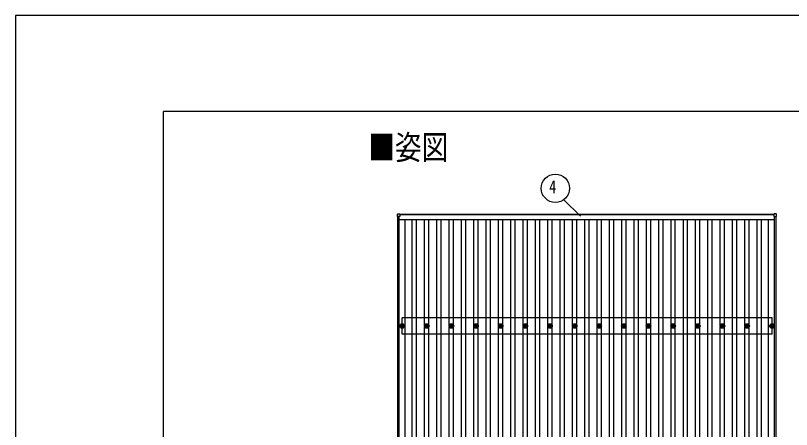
# Model space of a CAD drawing. Units: millimetres, scale not verified. Extents: x -16820 to 16820, y -11880 to 11880.
# Drawn here: x -16820 to -10521, y 8519 to 11880 of the extents above; entities that cross this region are included whole.
import ezdxf
from ezdxf.enums import TextEntityAlignment as Align

# ---------------------------------------------------------------- set-up
doc = ezdxf.new("R2010")
doc.units = ezdxf.units.MM
doc.header["$LTSCALE"] = 50
for name, color, linetype in [('0-2_USER1', 3, 'Continuous'), ('0-5_YKK_13', 4, 'Continuous'), ('0-6_YKK_A1', 4, 'Continuous'), ('0-7_YKK_D', 6, 'Continuous'), ('0-8_YKK_ZWAK', 7, 'Continuous')]:
    doc.layers.add(name, color=color, linetype=linetype)
doc.styles.add('ＭＳ ゴシック', font='')
doc.styles.get('ＭＳ ゴシック').set_extended_font_data('MS Gothic')

msp = doc.modelspace()

# ---------------------------------------------------------------- linework, layer by layer
at = {"layer": '0-5_YKK_13'}
for p, q in [((-13719.92, 10249.62), (-13719.92, 10267.62)), ((-13718.92, 10268.62), (-13700.92, 10268.62)), ((-13699.92, 10267.62), (-13699.92, 10249.62)), ((-10663.32, 10267.62), (-10663.32, 10249.62)), ((-10644.32, 10268.62), (-10662.32, 10268.62)), ((-10643.32, 10249.62), (-10643.32, 10267.62)), ((-13700.92, 10248.62), (-13718.92, 10248.62)), ((-10662.32, 10248.62), (-10644.32, 10248.62)), ((-13691.62, 9360.64), (-13687.2, 9360.64)), ((-13691.62, 9357.14), (-13687.2, 9357.14)), ((-13683.37, 9368.89), (-13683.37, 9364.48)), ((-13683.37, 9353.31), (-13683.37, 9348.9)), ((-13679.87, 9368.89), (-13679.87, 9364.48)), ((-13679.87, 9353.31), (-13679.87, 9348.9)), ((-13676.04, 9360.64), (-13671.62, 9360.64)), ((-13676.04, 9357.14), (-13671.62, 9357.14)), ((-13491.62, 9360.64), (-13487.2, 9360.64)), ((-13491.62, 9357.14), (-13487.2, 9357.14)), ((-13483.37, 9368.89), (-13483.37, 9364.48)), ((-13483.37, 9353.31), (-13483.37, 9348.9)), ((-13479.87, 9368.89), (-13479.87, 9364.48)), ((-13479.87, 9353.31), (-13479.87, 9348.9)), ((-13476.04, 9360.64), (-13471.62, 9360.64)), ((-13476.04, 9357.14), (-13471.62, 9357.14)), ((-13291.62, 9360.64), (-13287.2, 9360.64)), ((-13291.62, 9357.14), (-13287.2, 9357.14)), ((-13283.37, 9368.89), (-13283.37, 9364.48)), ((-13283.37, 9353.31), (-13283.37, 9348.9)), ((-13279.87, 9368.89), (-13279.87, 9364.48)), ((-13279.87, 9353.31), (-13279.87, 9348.9)), ((-13276.04, 9360.64), (-13271.62, 9360.64)), ((-13276.04, 9357.14), (-13271.62, 9357.14)), ((-13091.62, 9360.64), (-13087.2, 9360.64)), ((-13091.62, 9357.14), (-13087.2, 9357.14)), ((-13083.37, 9368.89), (-13083.37, 9364.48)), ((-13083.37, 9353.31), (-13083.37, 9348.9)), ((-13079.87, 9368.89), (-13079.87, 9364.48)), ((-13079.87, 9353.31), (-13079.87, 9348.9)), ((-13076.04, 9360.64), (-13071.62, 9360.64)), ((-13076.04, 9357.14), (-13071.62, 9357.14)), ((-12891.62, 9360.64), (-12887.2, 9360.64)), ((-12891.62, 9357.14), (-12887.2, 9357.14)), ((-12883.37, 9368.89), (-12883.37, 9364.48)), ((-12883.37, 9353.31), (-12883.37, 9348.9)), ((-12879.87, 9368.89), (-12879.87, 9364.48)), ((-12879.87, 9353.31), (-12879.87, 9348.9)), ((-12876.04, 9360.64), (-12871.62, 9360.64)), ((-12876.04, 9357.14), (-12871.62, 9357.14)), ((-12691.62, 9360.64), (-12687.2, 9360.64)), ((-12691.62, 9357.14), (-12687.2, 9357.14)), ((-12683.37, 9368.89), (-12683.37, 9364.48)), ((-12683.37, 9353.31), (-12683.37, 9348.9)), ((-12679.87, 9368.89), (-12679.87, 9364.48)), ((-12679.87, 9353.31), (-12679.87, 9348.9)), ((-12676.04, 9360.64), (-12671.62, 9360.64)), ((-12676.04, 9357.14), (-12671.62, 9357.14)), ((-12491.62, 9360.64), (-12487.2, 9360.64)), ((-12491.62, 9357.14), (-12487.2, 9357.14)), ((-12483.37, 9368.89), (-12483.37, 9364.48)), ((-12483.37, 9353.31), (-12483.37, 9348.9)), ((-12479.87, 9368.89), (-12479.87, 9364.48)), ((-12479.87, 9353.31), (-12479.87, 9348.9)), ((-12476.04, 9360.64), (-12471.62, 9360.64)), ((-12476.04, 9357.14), (-12471.62, 9357.14)), ((-12291.62, 9360.64), (-12287.2, 9360.64)), ((-12291.62, 9357.14), (-12287.2, 9357.14)), ((-12283.37, 9368.89), (-12283.37, 9364.48)), ((-12283.37, 9353.31), (-12283.37, 9348.9)), ((-12279.87, 9368.89), (-12279.87, 9364.48)), ((-12279.87, 9353.31), (-12279.87, 9348.9)), ((-12276.04, 9360.64), (-12271.62, 9360.64)), ((-12276.04, 9357.14), (-12271.62, 9357.14)), ((-12091.62, 9360.64), (-12087.2, 9360.64)), ((-12091.62, 9357.14), (-12087.2, 9357.14)), ((-12083.37, 9368.89), (-12083.37, 9364.48)), ((-12083.37, 9353.31), (-12083.37, 9348.9)), ((-12079.87, 9368.89), (-12079.87, 9364.48)), ((-12079.87, 9353.31), (-12079.87, 9348.9)), ((-12076.04, 9360.64), (-12071.62, 9360.64)), ((-12076.04, 9357.14), (-12071.62, 9357.14)), ((-11891.62, 9360.64), (-11887.2, 9360.64)), ((-11891.62, 9357.14), (-11887.2, 9357.14)), ((-11883.37, 9368.89), (-11883.37, 9364.48)), ((-11883.37, 9353.31), (-11883.37, 9348.9)), ((-11879.87, 9368.89), (-11879.87, 9364.48)), ((-11879.87, 9353.31), (-11879.87, 9348.9)), ((-11876.04, 9360.64), (-11871.62, 9360.64)), ((-11876.04, 9357.14), (-11871.62, 9357.14)), ((-11691.62, 9360.64), (-11687.2, 9360.64)), ((-11691.62, 9357.14), (-11687.2, 9357.14)), ((-11683.37, 9368.89), (-11683.37, 9364.48)), ((-11683.37, 9353.31), (-11683.37, 9348.9)), ((-11679.87, 9368.89), (-11679.87, 9364.48)), ((-11679.87, 9353.31), (-11679.87, 9348.9)), ((-11676.04, 9360.64), (-11671.62, 9360.64)), ((-11676.04, 9357.14), (-11671.62, 9357.14)), ((-11491.62, 9360.64), (-11487.2, 9360.64)), ((-11491.62, 9357.14), (-11487.2, 9357.14)), ((-11483.37, 9368.89), (-11483.37, 9364.48)), ((-11483.37, 9353.31), (-11483.37, 9348.9)), ((-11479.87, 9368.89), (-11479.87, 9364.48)), ((-11479.87, 9353.31), (-11479.87, 9348.9)), ((-11476.04, 9360.64), (-11471.62, 9360.64)), ((-11476.04, 9357.14), (-11471.62, 9357.14)), ((-11291.62, 9360.64), (-11287.2, 9360.64)), ((-11291.62, 9357.14), (-11287.2, 9357.14)), ((-11283.37, 9368.89), (-11283.37, 9364.48)), ((-11283.37, 9353.31), (-11283.37, 9348.9)), ((-11279.87, 9368.89), (-11279.87, 9364.48)), ((-11279.87, 9353.31), (-11279.87, 9348.9)), ((-11276.04, 9360.64), (-11271.62, 9360.64)), ((-11276.04, 9357.14), (-11271.62, 9357.14)), ((-11091.62, 9360.64), (-11087.2, 9360.64)), ((-11091.62, 9357.14), (-11087.2, 9357.14)), ((-11083.37, 9368.89), (-11083.37, 9364.48)), ((-11083.37, 9353.31), (-11083.37, 9348.9)), ((-11079.87, 9368.89), (-11079.87, 9364.48)), ((-11079.87, 9353.31), (-11079.87, 9348.9)), ((-11076.04, 9360.64), (-11071.62, 9360.64)), ((-11076.04, 9357.14), (-11071.62, 9357.14)), ((-10891.62, 9360.64), (-10887.2, 9360.64)), ((-10891.62, 9357.14), (-10887.2, 9357.14)), ((-10883.37, 9368.89), (-10883.37, 9364.48)), ((-10883.37, 9353.31), (-10883.37, 9348.9)), ((-10879.87, 9368.89), (-10879.87, 9364.48)), ((-10879.87, 9353.31), (-10879.87, 9348.9)), ((-10876.04, 9360.64), (-10871.62, 9360.64)), ((-10876.04, 9357.14), (-10871.62, 9357.14)), ((-10688.87, 9360.64), (-10684.45, 9360.64)), ((-10688.87, 9357.14), (-10684.45, 9357.14)), ((-10680.62, 9368.89), (-10680.62, 9364.48)), ((-10680.62, 9353.31), (-10680.62, 9348.9)), ((-10677.12, 9368.89), (-10677.12, 9364.48)), ((-10677.12, 9353.31), (-10677.12, 9348.9)), ((-10673.29, 9360.64), (-10668.87, 9360.64)), ((-10673.29, 9357.14), (-10668.87, 9357.14))]:
    msp.add_line(p, q, dxfattribs=at)
for centre, radius in [((-13681.62, 9358.89), 18.25), ((-13681.62, 9358.89), 10.15), ((-13681.62, 9358.89), 5.85), ((-13681.62, 9358.89), 5.25), ((-13481.62, 9358.89), 18.25), ((-13481.62, 9358.89), 10.15), ((-13481.62, 9358.89), 5.85), ((-13481.62, 9358.89), 5.25), ((-13281.62, 9358.89), 18.25), ((-13281.62, 9358.89), 10.15), ((-13281.62, 9358.89), 5.85), ((-13281.62, 9358.89), 5.25), ((-13081.62, 9358.89), 18.25), ((-13081.62, 9358.89), 10.15), ((-13081.62, 9358.89), 5.85), ((-13081.62, 9358.89), 5.25), ((-12881.62, 9358.89), 18.25), ((-12881.62, 9358.89), 10.15), ((-12881.62, 9358.89), 5.85), ((-12881.62, 9358.89), 5.25), ((-12681.62, 9358.89), 18.25), ((-12681.62, 9358.89), 10.15), ((-12681.62, 9358.89), 5.85), ((-12681.62, 9358.89), 5.25), ((-12481.62, 9358.89), 18.25), ((-12481.62, 9358.89), 10.15), ((-12481.62, 9358.89), 5.85), ((-12481.62, 9358.89), 5.25), ((-12281.62, 9358.89), 18.25), ((-12281.62, 9358.89), 10.15), ((-12281.62, 9358.89), 5.85), ((-12281.62, 9358.89), 5.25), ((-12081.62, 9358.89), 18.25), ((-12081.62, 9358.89), 10.15), ((-12081.62, 9358.89), 5.85), ((-12081.62, 9358.89), 5.25), ((-11881.62, 9358.89), 18.25), ((-11881.62, 9358.89), 10.15), ((-11881.62, 9358.89), 5.85), ((-11881.62, 9358.89), 5.25), ((-11681.62, 9358.89), 18.25), ((-11681.62, 9358.89), 10.15), ((-11681.62, 9358.89), 5.85), ((-11681.62, 9358.89), 5.25), ((-11481.62, 9358.89), 18.25), ((-11481.62, 9358.89), 10.15), ((-11481.62, 9358.89), 5.85), ((-11481.62, 9358.89), 5.25), ((-11281.62, 9358.89), 18.25), ((-11281.62, 9358.89), 10.15), ((-11281.62, 9358.89), 5.85), ((-11281.62, 9358.89), 5.25), ((-11081.62, 9358.89), 18.25), ((-11081.62, 9358.89), 10.15), ((-11081.62, 9358.89), 5.85), ((-11081.62, 9358.89), 5.25), ((-10881.62, 9358.89), 18.25), ((-10881.62, 9358.89), 10.15), ((-10881.62, 9358.89), 5.85), ((-10881.62, 9358.89), 5.25), ((-10678.87, 9358.89), 18.25), ((-10678.87, 9358.89), 10.15), ((-10678.87, 9358.89), 5.85), ((-10678.87, 9358.89), 5.25)]:
    msp.add_circle(centre, radius, dxfattribs=at)
for centre, start, end in [((-13718.92, 10267.62), 90, 180), ((-13700.92, 10267.62), 0, 90), ((-10662.32, 10267.62), 90, 180), ((-10644.32, 10267.62), 0, 90), ((-13718.92, 10249.62), 180, 270), ((-13700.92, 10249.62), 270, 0), ((-10662.32, 10249.62), 180, 270), ((-10644.32, 10249.62), 270, 0)]:
    msp.add_arc(centre, 1, start, end, dxfattribs=at)
at = {"layer": '0-6_YKK_A1'}
for p, q in [((-13716.62, 4868.83), (-13716.62, 10248.62)), ((-13704.62, 4883.83), (-13704.62, 10248.62)), ((-13704.62, 10225.26), (-10658.62, 10225.26)), ((-13699.92, 10265.32), (-10663.32, 10265.32)), ((-10663.32, 10263.27), (-13699.92, 10263.27)), ((-13656.62, -507.71), (-13656.62, 10225.26)), ((-13599.12, -507.71), (-13599.12, 10225.26)), ((-13564.12, -507.71), (-13564.12, 10225.26)), ((-13499.12, 9364.07), (-13499.12, 10225.26)), ((-13464.12, 9364.07), (-13464.12, 10225.26)), ((-13399.12, -507.71), (-13399.12, 10225.26)), ((-13364.12, -507.71), (-13364.12, 10225.26)), ((-13299.12, 9364.07), (-13299.12, 10225.26)), ((-13264.12, 9364.07), (-13264.12, 10225.26)), ((-13199.12, -507.71), (-13199.12, 10225.26)), ((-13164.12, -507.71), (-13164.12, 10225.26)), ((-13099.12, 9364.07), (-13099.12, 10225.26)), ((-13064.12, 9364.07), (-13064.12, 10225.26)), ((-12999.12, -507.71), (-12999.12, 10225.26)), ((-12964.12, -507.71), (-12964.12, 10225.26)), ((-12899.12, 9364.07), (-12899.12, 10225.26)), ((-12864.12, 9364.07), (-12864.12, 10225.26)), ((-12799.12, -507.71), (-12799.12, 10225.26)), ((-12764.12, -507.71), (-12764.12, 10225.26)), ((-12699.12, 9364.07), (-12699.12, 10225.26)), ((-12664.12, 9364.07), (-12664.12, 10225.26)), ((-12599.12, -507.71), (-12599.12, 10225.26)), ((-12564.12, -507.71), (-12564.12, 10225.26)), ((-12499.12, 9364.07), (-12499.12, 10225.26)), ((-12464.12, 9364.07), (-12464.12, 10225.26)), ((-12399.12, -507.71), (-12399.12, 10225.26)), ((-12364.12, -507.71), (-12364.12, 10225.26)), ((-12299.12, 9364.07), (-12299.12, 10225.26)), ((-12264.12, 9364.07), (-12264.12, 10225.26)), ((-12199.12, -507.71), (-12199.12, 10225.26)), ((-12164.12, -507.71), (-12164.12, 10225.26)), ((-12099.12, 9364.07), (-12099.12, 10225.26)), ((-12064.12, 9364.07), (-12064.12, 10225.26)), ((-11999.12, -507.71), (-11999.12, 10225.26)), ((-11964.12, -507.71), (-11964.12, 10225.26)), ((-11899.12, 9364.07), (-11899.12, 10225.26)), ((-11864.12, 9364.07), (-11864.12, 10225.26)), ((-11799.12, -507.71), (-11799.12, 10225.26)), ((-11764.12, -507.71), (-11764.12, 10225.26)), ((-11699.12, 9364.07), (-11699.12, 10225.26)), ((-11664.12, 9364.07), (-11664.12, 10225.26)), ((-11599.12, -507.71), (-11599.12, 10225.26)), ((-11564.12, -507.71), (-11564.12, 10225.26)), ((-11499.12, 9364.07), (-11499.12, 10225.26)), ((-11464.12, 9364.07), (-11464.12, 10225.26)), ((-11399.12, -507.71), (-11399.12, 10225.26)), ((-11364.12, -507.71), (-11364.12, 10225.26)), ((-11299.12, 9364.07), (-11299.12, 10225.26)), ((-11264.12, 9364.07), (-11264.12, 10225.26)), ((-11199.12, -507.71), (-11199.12, 10225.26)), ((-11164.12, -507.71), (-11164.12, 10225.26)), ((-11099.12, 9364.07), (-11099.12, 10225.26)), ((-11064.12, 9364.07), (-11064.12, 10225.26)), ((-10999.12, -507.71), (-10999.12, 10225.26)), ((-10964.12, -507.71), (-10964.12, 10225.26)), ((-10899.12, 9364.07), (-10899.12, 10225.26)), ((-10864.12, 9364.07), (-10864.12, 10225.26)), ((-10799.12, -507.71), (-10799.12, 10225.26)), ((-10764.12, -507.71), (-10764.12, 10225.26)), ((-10706.62, -507.71), (-10706.62, 10225.26)), ((-10658.62, 4883.83), (-10658.62, 10248.62)), ((-10646.62, 4868.83), (-10646.62, 10248.62)), ((-10678.87, 9425.89), (-13681.62, 9425.89)), ((-13681.62, 9291.89), (-13681.62, 9425.89)), ((-10678.87, 9291.89), (-10678.87, 9425.89)), ((-13499.12, 6364.07), (-13499.12, 9353.72)), ((-13464.12, 6364.07), (-13464.12, 9353.72)), ((-13299.12, 6364.07), (-13299.12, 9353.72)), ((-13264.12, 6364.07), (-13264.12, 9353.72)), ((-13099.12, 6364.07), (-13099.12, 9353.72)), ((-13064.12, 6364.07), (-13064.12, 9353.72)), ((-12899.12, 6364.07), (-12899.12, 9353.72)), ((-12864.12, 6364.07), (-12864.12, 9353.72)), ((-12699.12, 6364.07), (-12699.12, 9353.72)), ((-12664.12, 6364.07), (-12664.12, 9353.72)), ((-12499.12, 6364.07), (-12499.12, 9353.72)), ((-12464.12, 6364.07), (-12464.12, 9353.72)), ((-12299.12, 6364.07), (-12299.12, 9353.72)), ((-12264.12, 6364.07), (-12264.12, 9353.72)), ((-12099.12, 6364.07), (-12099.12, 9353.72)), ((-12064.12, 6364.07), (-12064.12, 9353.72)), ((-11899.12, 6364.07), (-11899.12, 9353.72)), ((-11864.12, 6364.07), (-11864.12, 9353.72)), ((-11699.12, 6364.07), (-11699.12, 9353.72)), ((-11664.12, 6364.07), (-11664.12, 9353.72)), ((-11499.12, 6364.07), (-11499.12, 9353.72)), ((-11464.12, 6364.07), (-11464.12, 9353.72)), ((-11299.12, 6364.07), (-11299.12, 9353.72)), ((-11264.12, 6364.07), (-11264.12, 9353.72)), ((-11099.12, 6364.07), (-11099.12, 9353.72)), ((-11064.12, 6364.07), (-11064.12, 9353.72)), ((-10899.12, 6364.07), (-10899.12, 9353.72)), ((-10864.12, 6364.07), (-10864.12, 9353.72)), ((-10678.87, 9291.89), (-13681.62, 9291.89))]:
    msp.add_line(p, q, dxfattribs=at)
at = {"layer": '0-7_YKK_D'}
msp.add_line((-12234.52, 10250.16), (-12369.26, 10384.9), dxfattribs=at)
msp.add_circle((-12437.81, 10477.48), 115.2, dxfattribs=at)
at = {"layer": '0-8_YKK_ZWAK'}
for p in [(15580.08, 11100), (-15619.92, -10100)]:
    msp.add_line(p, (-15619.92, 11100), dxfattribs=at)
msp.add_lwpolyline([(-16820, -11880), (16820, -11880), (16820, 11880), (-16820, 11880)], close=True, dxfattribs=at)

# ---------------------------------------------------------------- texts
at = {"layer": '0-2_USER1', "style": 'ＭＳ ゴシック', "width": 0.8}
msp.add_text('■姿図', height=197.9, dxfattribs=at).set_placement((-13955.9, 10651.66), align=Align.BOTTOM_LEFT)
at = {"layer": '0-7_YKK_D', "style": 'ＭＳ ゴシック', "width": 0.8}
msp.add_text('4', height=105.6, dxfattribs=at).set_placement((-12488.41, 10405.48), align=Align.BOTTOM_LEFT)

doc.saveas('drawing.dxf')
